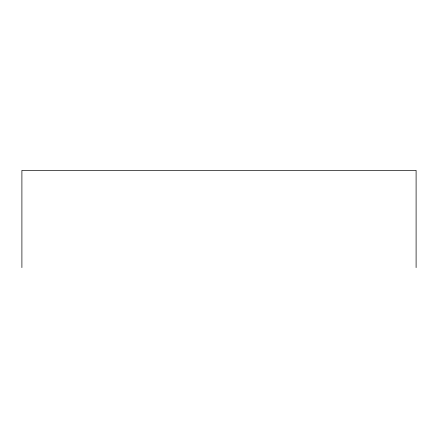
<?xml version="1.0" encoding="UTF-8"?>
<svg xmlns="http://www.w3.org/2000/svg" width="438" height="438" viewBox="0 0 438 438"><rect width="100%" height="100%" fill="white"/><g stroke="black" fill="none" stroke-linecap="round" stroke-linejoin="round"><path stroke-width="0.66" d="M416.1 267.618L416.1 170.382L21.9 170.382L21.9 267.618"/></g></svg>
